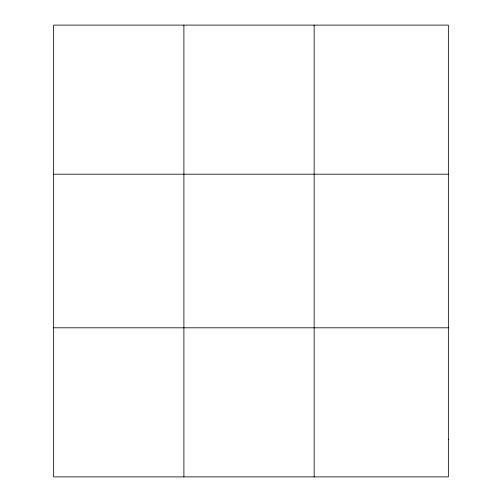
<?xml version="1.0" encoding="UTF-8"?>
<svg xmlns="http://www.w3.org/2000/svg" width="502" height="502" viewBox="0 0 502 502"><rect width="100%" height="100%" fill="white"/><g stroke="black" fill="none" stroke-linecap="round" stroke-linejoin="round"><path stroke-width="0.75" d="M183.895 25.1L183.895 476.9M314.158 25.1L314.158 476.9M53.639 174.194L448.361 174.194M53.639 327.806L448.361 327.806M448.361 439.626L448.361 476.9L53.639 476.9L53.639 25.1L448.361 25.1L448.361 439.626"/></g></svg>
